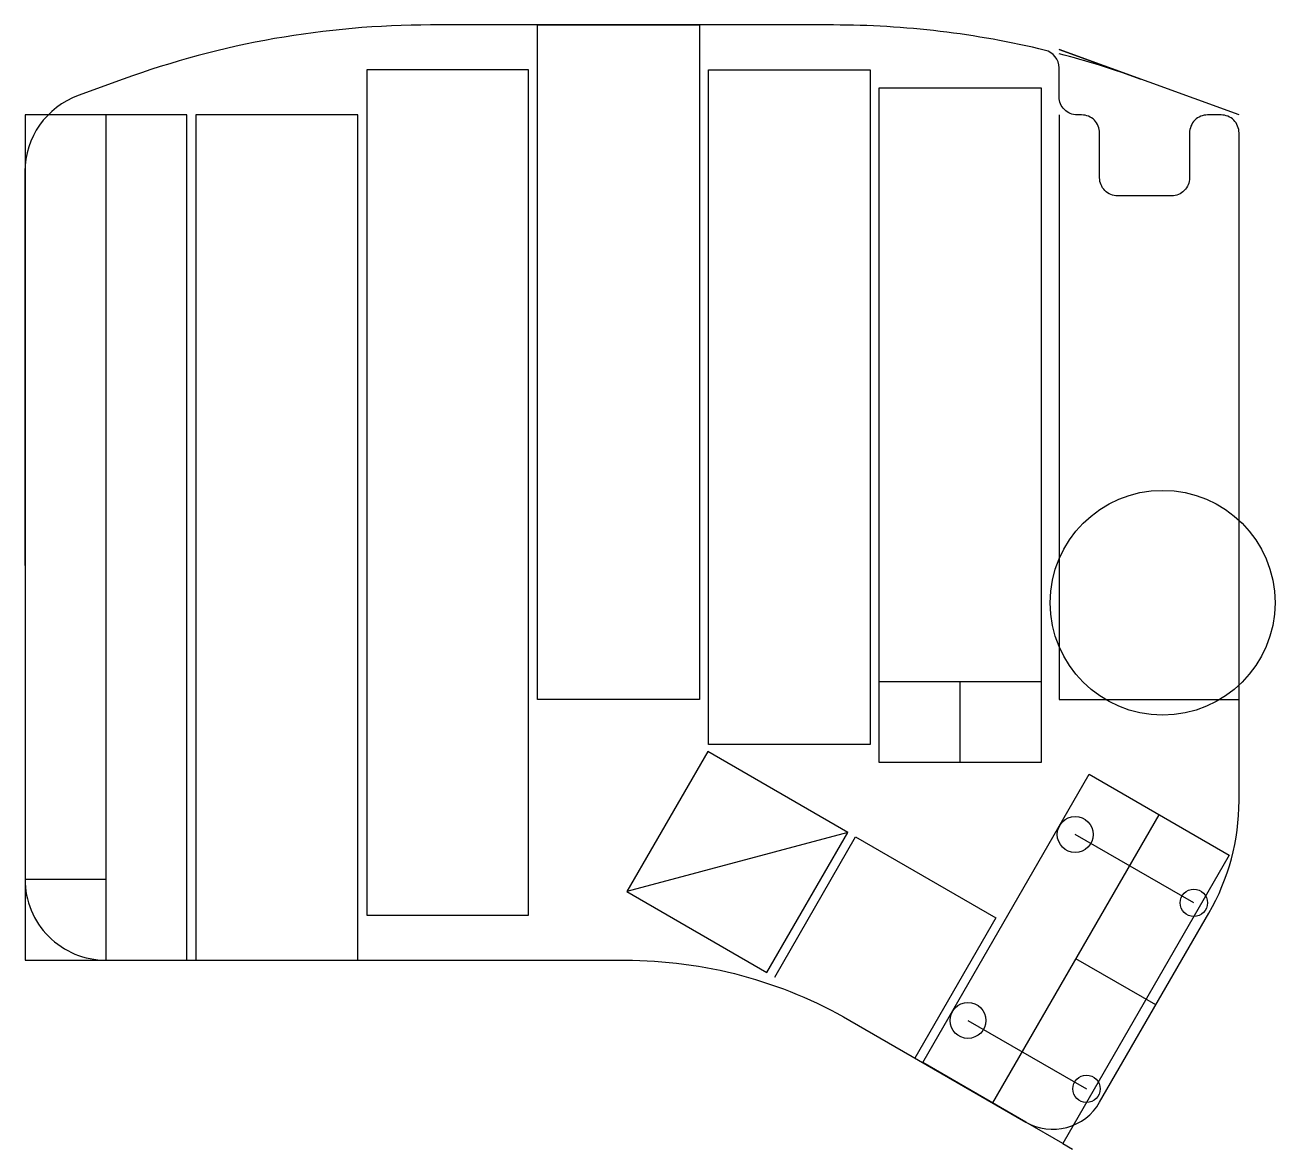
# Model space of a CAD drawing. Header units: millimetres. Extents: x -75 to 64, y -65 to 60.
import ezdxf

# ---------------------------------------------------------------- set-up
doc = ezdxf.new("R2010")
doc.units = ezdxf.units.MM
doc.layers.get('0').update_dxf_attribs({"linetype": 'CONTINUOUS'})

msp = doc.modelspace()

# ---------------------------------------------------------------- linework, layer by layer
for p, q in [((40, 57.28), (49.09, 53.97)), ((60, 50), (40, 57.28)), ((-66, 50), (-66, -44)), ((40, 50), (40, -15)), ((20, -13), (38, -13)), ((29, -22), (29, -13)), ((40, -15), (60, -15)), ((32.62, -59.88), (51.12, -27.83)), ((16.51, -29.79), (-8.08, -36.38)), ((8.37, -45.88), (17.37, -30.29)), ((17.37, -30.29), (32.96, -39.29)), ((54.97, -37.63), (41.79, -30.02)), ((-75, -35), (-66, -35)), ((32.96, -39.29), (23.96, -54.88)), ((50.75, -48.98), (41.87, -43.85)), ((29.86, -50.7), (43.03, -58.3)), ((40.42, -64.37), (41.5, -65))]:
    msp.add_line(p, q)
msp.add_lwpolyline([(-75, 50), (-75, -35, 0.414214), (-66, -44), (-8.27, -44, -0.131652), (16.73, -50.7), (36.3, -62), (24.83, -55.38), (43.33, -23.33), (58.92, -32.33), (40.42, -64.37), (36.3, -62, 0.414214), (44.5, -59.8), (56.65, -38.76, 0.131652), (60, -26.26), (60, 48, 0.414214), (58, 50), (56.5, 50, 0.414214), (54.5, 48), (54.5, 43, -0.414214), (52.5, 41), (46.5, 41, -0.414214), (44.5, 43), (44.5, 48, 0.414214), (42.5, 50), (42, 50, -0.414214), (40, 52), (40, 55.24, 0.346094), (38.47, 57.18, 0.059578), (14.89, 60), (-29.89, 60, 0.087489), (-64.09, 53.97), (-69.08, 52.16, 0.315299), (-75, 43.7), (-75, -44), (-57, -44), (-57, 50)], format="xyb", close=True)
for points in [[(-18, 60), (0, 60), (0, -15), (-18, -15)], [(-37, -39), (-19, -39), (-19, 55), (-37, 55)], [(1, 55), (19, 55), (19, -20), (1, -20)], [(20, 53), (38, 53), (38, -22), (20, -22)], [(-56, -44), (-38, -44), (-38, 50), (-56, 50)], [(16.51, -29.79), (0.92, -20.79), (-8.08, -36.38), (7.51, -45.38)]]:
    msp.add_lwpolyline(points, close=True)
for centre, radius in [((51.5, -4.25), 12.5), ((41.79, -30.02), 2), ((54.97, -37.63), 1.52), ((29.86, -50.7), 2), ((43.03, -58.3), 1.52)]:
    msp.add_circle(centre, radius)
msp.add_arc((14.89, -40), 100, 70, 75.4589)

doc.saveas('drawing.dxf')
